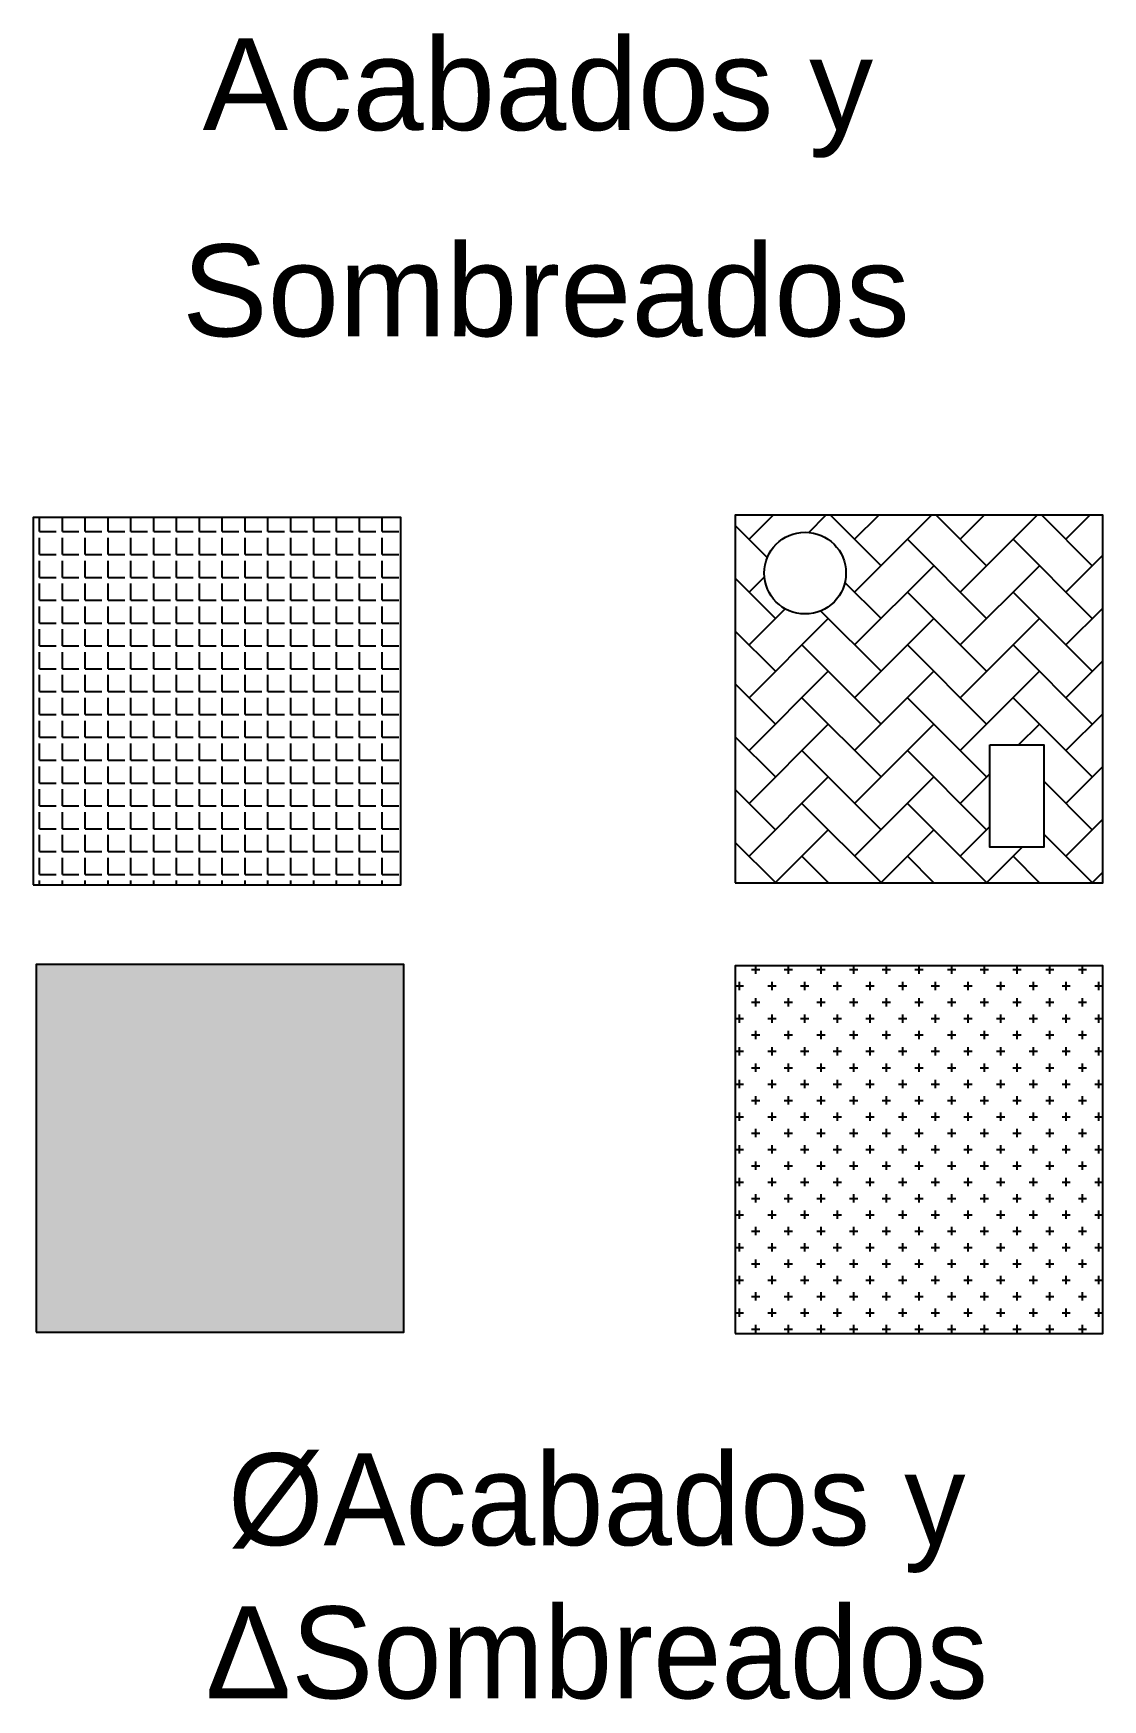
# Model space of a CAD drawing. Header units: millimetres. Extents: x 1388.6 to 1488.2, y 2053.3 to 2151.9.
# Drawn here: x 1388.63 to 1417.73, y 2053.29 to 2098.62 of the extents above; entities outside this region: 1.
import ezdxf
from ezdxf.enums import TextEntityAlignment as Align

# ---------------------------------------------------------------- set-up
doc = ezdxf.new("R2010")
doc.units = ezdxf.units.MM
doc.styles.get("Standard").update_dxf_attribs({"font": 'arial.ttf'})

msp = doc.modelspace()

# ---------------------------------------------------------------- hatches: boundary and pattern name
at = {"true_color": 0x136734}
h = msp.add_hatch(dxfattribs=at)
h.set_pattern_fill('AR-HBONE', color=116, scale=0.01, style=0)
h.paths.add_polyline_path([(1417.729, 2085.513), (1407.729, 2085.513), (1407.729, 2075.513), (1417.729, 2075.513)])
h.paths.add_polyline_path([(1414.656, 2079.262), (1416.125, 2079.262), (1416.125, 2076.484), (1414.656, 2076.484)], flags=16)
h.paths.add_polyline_path([(1408.521, 2083.937, -1), (1410.744, 2083.937, -1)], flags=16)
h = msp.add_hatch()
h.set_pattern_fill('ANGLE', color=4, scale=0.089, style=0)
h.set_pattern_definition([(0, (0, 0), (0, 0.621665), [0.45212, -0.169545]), (90, (0, 0), (-0.621665, 4e-17), [0.45212, -0.169545])])
h.paths.add_polyline_path([(1398.631, 2085.453), (1388.631, 2085.453), (1388.631, 2075.453), (1398.631, 2075.453)])
h = msp.add_hatch(color=256)
h.set_gradient(color1=(255, 0, 0), color2=(0, 255, 0), rotation=132, tint=1)
h.paths.add_polyline_path([(1398.71, 2073.289), (1388.71, 2073.289), (1388.71, 2063.289), (1398.71, 2063.289)])
h = msp.add_hatch(dxfattribs=at)
h.set_pattern_fill('CROSS', color=116, scale=0.07, style=0)
h.paths.add_polyline_path([(1417.729, 2073.252), (1407.729, 2073.252), (1407.729, 2063.252), (1417.729, 2063.252)])

# ---------------------------------------------------------------- linework, layer by layer
for points in [[(1478.205, 2151.855), (1488.205, 2151.855), (1488.205, 2151.855), (1478.205, 2151.855)], [(1407.729, 2075.513), (1417.729, 2075.513), (1417.729, 2085.513), (1407.729, 2085.513)], [(1388.631, 2075.453), (1398.631, 2075.453), (1398.631, 2085.453), (1388.631, 2085.453)], [(1414.656, 2079.262), (1416.125, 2079.262), (1416.125, 2076.484), (1414.656, 2076.484)], [(1388.71, 2063.289), (1398.71, 2063.289), (1398.71, 2073.289), (1388.71, 2073.289)], [(1407.729, 2063.252), (1417.729, 2063.252), (1417.729, 2073.252), (1407.729, 2073.252)]]:
    msp.add_lwpolyline(points, close=True)
msp.add_circle((1409.632, 2083.937), 1.112)

# ---------------------------------------------------------------- texts
for s, p in [('Acabados y ', (1402.846, 2095.99)), ('Sombreados', (1402.579, 2090.381))]:
    msp.add_text(s, height=2.5).set_placement(p, align=Align.CENTER)
at = {"insert": (1403.962, 2056.638), "char_height": 2.5, "attachment_point": 5}
msp.add_mtext_dynamic_manual_height_columns('\\pxt8;{\\fBankGothic Lt BT|b0|i0|c0|p34;\\C30;\\c2254834;%%CAcabados y \\P\\fArial|b0|i0|c0|p34;Δ\\fBankGothic Lt BT|b0|i0|c0|p34;Sombreados}', width=41.03528, gutter_width=12.5, heights=[8.033], dxfattribs=at)

doc.saveas('drawing.dxf')
